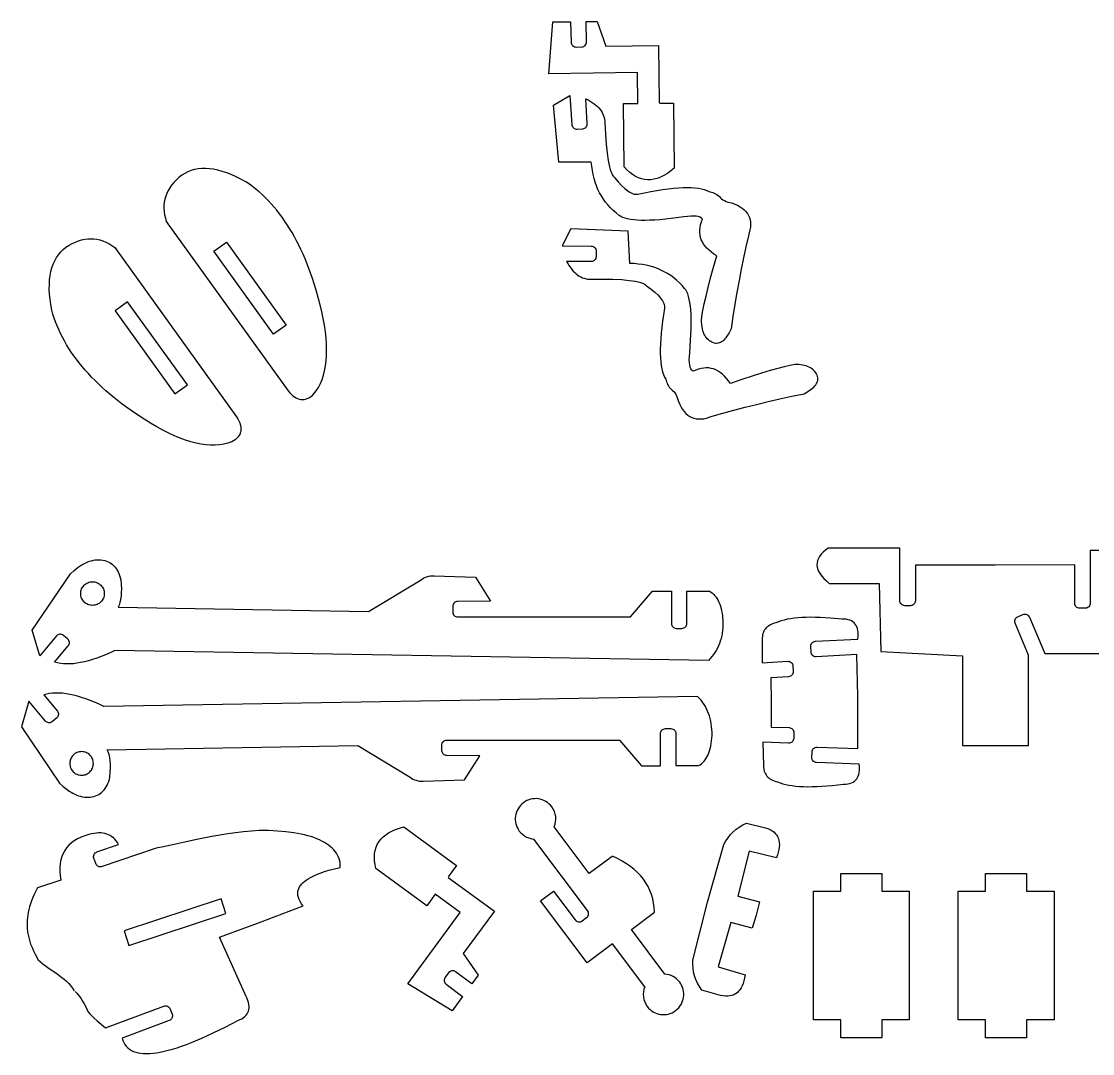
# Model space of a CAD drawing. Extents: x 0.1 to 16.9, y 0.1 to 16.5.
# Drawn here: x 0.1 to 8.04, y 8.15 to 15.8 of the extents above; entities that cross this region are included whole.
import ezdxf

# ---------------------------------------------------------------- set-up
doc = ezdxf.new("R2010")
doc.units = 0
doc.layers.add('Harley 1', color=1, linetype='CONTINUOUS')

msp = doc.modelspace()

# ---------------------------------------------------------------- linework, layer by layer
at = {"layer": 'Harley 1'}
for points in [[(4.8303, 15.1925), (4.935, 15.1938), (4.9406, 14.7111), (4.9146, 14.6901), (4.8889, 14.672), (4.8636, 14.6568), (4.8387, 14.6445), (4.8141, 14.635), (4.7899, 14.6285), (4.7661, 14.6248), (4.7426, 14.624), (4.7195, 14.6261), (4.6968, 14.6311), (4.6745, 14.6389), (4.6525, 14.6497), (4.6309, 14.6633), (4.6096, 14.6798), (4.5888, 14.6992), (4.5683, 14.7215), (4.5628, 15.1894), (4.6697, 15.1907), (4.667, 15.4191), (4.0111, 15.4115), (4.0399, 15.7951), (4.1719, 15.7966), (4.1753, 15.6449), (4.1762, 15.6375), (4.1785, 15.6307), (4.1821, 15.6245), (4.1867, 15.6192), (4.1922, 15.6148), (4.1985, 15.6115), (4.2055, 15.6095), (4.2129, 15.6089), (4.2544, 15.6099), (4.2618, 15.6108), (4.2686, 15.6131), (4.2748, 15.6167), (4.2801, 15.6213), (4.2845, 15.6269), (4.2877, 15.6332), (4.2897, 15.6401), (4.2903, 15.6475), (4.2869, 15.798), (4.3678, 15.7989), (4.4326, 15.6154), (4.8232, 15.62), (4.8281, 15.1962)], [(8.4776, 11.8756), (8.0243, 11.8756), (8.0244, 11.4854), (8.0237, 11.478), (8.0216, 11.471), (8.0182, 11.4648), (8.0138, 11.4593), (8.0084, 11.4547), (8.0022, 11.4513), (7.9954, 11.4491), (7.988, 11.4483), (7.9464, 11.4479), (7.939, 11.4486), (7.9321, 11.4507), (7.9258, 11.4541), (7.9203, 11.4586), (7.9158, 11.464), (7.9124, 11.4702), (7.9102, 11.4771), (7.9094, 11.4845), (7.9094, 11.769), (7.3186, 11.768), (6.7279, 11.7671), (6.7278, 11.5029), (6.7271, 11.4955), (6.7249, 11.4886), (6.7215, 11.4824), (6.7169, 11.477), (6.7114, 11.4725), (6.7052, 11.4692), (6.6982, 11.4671), (6.6909, 11.4664), (6.6493, 11.4667), (6.6419, 11.4675), (6.6351, 11.4697), (6.6289, 11.4732), (6.6235, 11.4777), (6.619, 11.4832), (6.6157, 11.4895), (6.6136, 11.4964), (6.6128, 11.5038), (6.6129, 11.894), (6.0823, 11.894), (6.062, 11.8789), (6.0445, 11.8637), (6.0298, 11.8483), (6.0178, 11.8327), (6.0086, 11.817), (6.0021, 11.8011), (5.9985, 11.785), (5.9975, 11.7687), (5.9994, 11.7523), (6.004, 11.7356), (6.0114, 11.7189), (6.0215, 11.7019), (6.0344, 11.6848), (6.0501, 11.6675), (6.0685, 11.65), (6.0897, 11.6324), (6.0897, 11.6324), (6.4582, 11.6324), (6.4729, 11.1275), (7.0773, 11.0943), (7.0773, 10.431), (7.5674, 10.431), (7.5674, 11.1), (7.4674, 11.3365), (7.4652, 11.3436), (7.4645, 11.3508), (7.4652, 11.3579), (7.4672, 11.3647), (7.4705, 11.3709), (7.4749, 11.3765), (7.4804, 11.3812), (7.4869, 11.3847), (7.5252, 11.4009), (7.5323, 11.4031), (7.5394, 11.4038), (7.5465, 11.4031), (7.5533, 11.401), (7.5595, 11.3978), (7.5651, 11.3933), (7.5698, 11.3878), (7.5733, 11.3813), (7.6867, 11.1131), (8.1238, 11.1128)], [(4.4802, 9.6081), (4.3101, 9.4804), (4.0495, 9.8276), (4.0565, 9.846), (4.0608, 9.8648), (4.0625, 9.8839), (4.0616, 9.9029), (4.058, 9.9219), (4.0517, 9.9405), (4.0429, 9.9587), (4.0314, 9.9762), (4.0215, 9.988), (4.0108, 9.9985), (3.9992, 10.0078), (3.9869, 10.0158), (3.974, 10.0225), (3.9605, 10.0278), (3.9467, 10.0319), (3.9325, 10.0346), (3.9182, 10.036), (3.9038, 10.0359), (3.8894, 10.0345), (3.8751, 10.0317), (3.8611, 10.0275), (3.8473, 10.0218), (3.8341, 10.0147), (3.8213, 10.0061), (3.8095, 9.9963), (3.799, 9.9855), (3.7897, 9.9739), (3.7817, 9.9616), (3.775, 9.9487), (3.7697, 9.9352), (3.7656, 9.9214), (3.7629, 9.9073), (3.7615, 9.8929), (3.7616, 9.8785), (3.763, 9.8641), (3.7658, 9.8498), (3.77, 9.8358), (3.7757, 9.8221), (3.7828, 9.8088), (3.7914, 9.7961), (3.8022, 9.7832), (3.8141, 9.7719), (3.827, 9.7621), (3.8407, 9.7538), (3.8551, 9.7471), (3.87, 9.7419), (3.8853, 9.7384), (3.901, 9.7365)], [(0.4987, 8.6065), (0.5098, 8.595), (0.5208, 8.5819), (0.5318, 8.5674), (0.5429, 8.5513), (0.5539, 8.5336), (0.5649, 8.5145), (0.5868, 8.4716), (0.587, 8.4686), (0.5884, 8.465), (0.5944, 8.4554), (0.6048, 8.4429), (0.6197, 8.4275), (0.639, 8.4091), (0.6627, 8.3878), (0.7236, 8.3363), (1.1552, 8.4977), (1.1624, 8.4996), (1.1696, 8.5), (1.1767, 8.499), (1.1834, 8.4967), (1.1895, 8.4932), (1.1948, 8.4885), (1.1993, 8.4829), (1.2026, 8.4762), (1.2171, 8.4373), (1.219, 8.4301), (1.2194, 8.4229), (1.2184, 8.4159), (1.2161, 8.4092), (1.2125, 8.4031), (1.2079, 8.3977), (1.2021, 8.3933), (1.1955, 8.39), (0.8463, 8.2594), (0.8521, 8.2426), (0.8593, 8.2271), (0.8678, 8.213), (0.8777, 8.2002), (0.8889, 8.1887), (0.9015, 8.1786), (0.9155, 8.1699), (0.9308, 8.1625), (0.9474, 8.1565), (0.9655, 8.1518), (0.9849, 8.1485), (1.0056, 8.1465), (1.0277, 8.1459), (1.0512, 8.1466), (1.076, 8.1487), (1.1021, 8.1521), (1.1297, 8.1569), (1.1586, 8.1631), (1.1888, 8.1705), (1.2204, 8.1794), (1.2534, 8.1896), (1.2877, 8.2011), (1.3234, 8.214), (1.3604, 8.2282), (1.4386, 8.2608), (1.5221, 8.2987), (1.6111, 8.3421), (1.7056, 8.3908), (1.7204, 8.3975), (1.7338, 8.4047), (1.7457, 8.4126), (1.7561, 8.421), (1.765, 8.4301), (1.7725, 8.4397), (1.7784, 8.4499), (1.7829, 8.4608), (1.7858, 8.4722), (1.7873, 8.4842), (1.7873, 8.4969), (1.7859, 8.5101), (1.7829, 8.5239), (1.7784, 8.5384), (1.7725, 8.5534), (1.7651, 8.569), (1.5692, 9.0099), (1.8779, 9.1236), (2.1886, 9.2404), (2.1762, 9.2571), (2.1662, 9.2732), (2.1587, 9.2888), (2.1534, 9.3037), (2.1503, 9.3181), (2.1492, 9.3319), (2.15, 9.3452), (2.1526, 9.3579), (2.1569, 9.3701), (2.1628, 9.3818), (2.1702, 9.3929), (2.1789, 9.4036), (2.1889, 9.4137), (2.2, 9.4234), (2.2121, 9.4326), (2.2251, 9.4413), (2.2534, 9.4574), (2.2839, 9.4718), (2.3157, 9.4846), (2.348, 9.4958), (2.3799, 9.5055), (2.4103, 9.5138), (2.4635, 9.5266), (2.4635, 9.5428), (2.4622, 9.5586), (2.4596, 9.5739), (2.4556, 9.5888), (2.4503, 9.6032), (2.4438, 9.6172), (2.4359, 9.6307), (2.4268, 9.6437), (2.4164, 9.6563), (2.4047, 9.6684), (2.3918, 9.68), (2.3778, 9.6911), (2.3625, 9.7017), (2.346, 9.7118), (2.3284, 9.7214), (2.3095, 9.7304), (2.2896, 9.739), (2.2685, 9.747), (2.2463, 9.7544), (2.223, 9.7613), (2.1986, 9.7677), (2.1732, 9.7735), (2.1467, 9.7787), (2.1191, 9.7834), (2.0609, 9.7909), (1.9987, 9.7961), (1.9326, 9.7988), (1.8627, 9.7991), (1.8055, 9.7959), (1.7472, 9.7907), (1.6882, 9.7838), (1.6291, 9.7755), (1.5702, 9.7661), (1.5122, 9.7558), (1.4007, 9.7338), (1.2988, 9.7117), (1.2105, 9.6918), (1.1398, 9.6762), (1.1124, 9.6708), (1.0909, 9.6672), (0.6976, 9.532), (0.6903, 9.5303), (0.6831, 9.5301), (0.6761, 9.5312), (0.6695, 9.5337), (0.6634, 9.5373), (0.6582, 9.5421), (0.6539, 9.5479), (0.6507, 9.5546), (0.6371, 9.5939), (0.6353, 9.6011), (0.6351, 9.6083), (0.6363, 9.6153), (0.6388, 9.6219), (0.6424, 9.6279), (0.6472, 9.6332), (0.653, 9.6375), (0.6598, 9.6406), (0.8209, 9.6967), (0.8123, 9.7107), (0.803, 9.7234), (0.793, 9.7349), (0.7823, 9.7451), (0.771, 9.7541), (0.7589, 9.7618), (0.7462, 9.7683), (0.7328, 9.7735), (0.7187, 9.7775), (0.7039, 9.7803), (0.6884, 9.7818), (0.6723, 9.782), (0.6555, 9.781), (0.638, 9.7788), (0.6198, 9.7753), (0.6009, 9.7706), (0.5702, 9.7613), (0.5418, 9.7504), (0.5158, 9.7379), (0.4921, 9.7239), (0.4707, 9.7083), (0.4517, 9.6911), (0.4351, 9.6723), (0.4208, 9.6519), (0.4089, 9.63), (0.3992, 9.6064), (0.392, 9.5813), (0.3871, 9.5546), (0.3845, 9.5264), (0.3843, 9.4965), (0.3864, 9.4651), (0.3909, 9.4321), (0.2188, 9.3746), (0.2059, 9.3498), (0.1944, 9.3256), (0.1842, 9.302), (0.1752, 9.2791), (0.1674, 9.2567), (0.1608, 9.235), (0.1552, 9.2138), (0.1506, 9.1931), (0.1471, 9.1731), (0.1445, 9.1535), (0.1427, 9.1345), (0.1419, 9.1161), (0.1417, 9.0981), (0.1424, 9.0807), (0.1457, 9.0473), (0.1514, 9.0157), (0.159, 8.986), (0.1682, 8.9581), (0.1786, 8.9318), (0.1898, 8.9071), (0.2014, 8.8839), (0.2241, 8.8416), (0.2414, 8.826), (0.259, 8.8115), (0.2947, 8.7849), (0.3658, 8.7362), (0.4002, 8.7109), (0.4169, 8.6973), (0.4331, 8.6828), (0.4487, 8.6673), (0.4638, 8.6504), (0.4782, 8.6321), (0.4918, 8.6121)], [(3.265, 9.4526), (3.6065, 9.2018), (3.3753, 8.8869), (3.4867, 8.7274), (3.4388, 8.6621), (3.3185, 8.7526), (3.3122, 8.7564), (3.3054, 8.7589), (3.2983, 8.7599), (3.2913, 8.7596), (3.2844, 8.7579), (3.2779, 8.755), (3.2721, 8.7508), (3.267, 8.7454), (3.242, 8.7121), (3.2382, 8.7058), (3.2358, 8.699), (3.2348, 8.692), (3.2351, 8.6849), (3.2368, 8.678), (3.2397, 8.6716), (3.244, 8.6657), (3.2494, 8.6607), (3.3707, 8.5695), (3.2926, 8.4631), (2.9641, 8.6632), (3.3524, 9.1919), (3.1682, 9.3271), (3.105, 9.241), (2.7278, 9.518), (2.7216, 9.5477), (2.718, 9.5759), (2.7169, 9.6028), (2.7185, 9.6283), (2.7225, 9.6524), (2.7292, 9.6752), (2.7383, 9.6965), (2.7501, 9.7165), (2.7644, 9.7351), (2.7813, 9.7523), (2.8007, 9.7682), (2.8227, 9.7826), (2.8472, 9.7957), (2.8743, 9.8074), (2.904, 9.8178), (2.9362, 9.8267), (3.3253, 9.5409), (3.2633, 9.4566)], [(4.7215, 8.6417), (4.4825, 8.9601), (4.2946, 8.8191), (3.9495, 9.2788), (4.0454, 9.3509), (4.2058, 9.1372), (4.2109, 9.1317), (4.2167, 9.1275), (4.2232, 9.1245), (4.23, 9.1228), (4.2371, 9.1225), (4.2441, 9.1235), (4.2509, 9.1259), (4.2573, 9.1298), (4.2905, 9.1547), (4.296, 9.1598), (4.3002, 9.1656), (4.3031, 9.1721), (4.3048, 9.1789), (4.3051, 9.186), (4.3041, 9.193), (4.3016, 9.1998), (4.2978, 9.2062), (3.8997, 9.7366)], [(4.7212, 8.6408), (4.7153, 8.6228), (4.7117, 8.6043), (4.7104, 8.5854), (4.7115, 8.5665), (4.715, 8.5478), (4.721, 8.5294), (4.7295, 8.5117), (4.7404, 8.4949), (4.7503, 8.4831), (4.761, 8.4725), (4.7726, 8.4632), (4.7849, 8.4553), (4.7978, 8.4486), (4.8113, 8.4432), (4.8251, 8.4391), (4.8393, 8.4364), (4.8536, 8.4351), (4.868, 8.4351), (4.8824, 8.4365), (4.8967, 8.4393), (4.9107, 8.4436), (4.9244, 8.4492), (4.9377, 8.4564), (4.9505, 8.4649), (4.9622, 8.4748), (4.9728, 8.4855), (4.9821, 8.4971), (4.9901, 8.5094), (4.9968, 8.5223), (5.0021, 8.5358), (5.0062, 8.5496), (5.0089, 8.5638), (5.0102, 8.5781), (5.0102, 8.5925), (5.0088, 8.6069), (5.006, 8.6212), (5.0018, 8.6352), (4.9961, 8.649), (4.989, 8.6622), (4.9804, 8.675), (4.9694, 8.6881), (4.9574, 8.6997), (4.9445, 8.7097), (4.9309, 8.718), (4.9165, 8.7247), (4.9015, 8.7297), (4.8859, 8.733), (4.8699, 8.7346), (4.622, 9.0649), (4.7936, 9.1936), (4.7915, 9.2282), (4.787, 9.2617), (4.7802, 9.294), (4.7712, 9.3251), (4.7598, 9.3551), (4.7461, 9.384), (4.73, 9.4117), (4.7117, 9.4382), (4.6911, 9.4636), (4.6681, 9.4879), (4.6428, 9.511), (4.6152, 9.5329), (4.5853, 9.5537), (4.5531, 9.5734), (4.5185, 9.5919), (4.4817, 9.6092)]]:
    msp.add_lwpolyline(points, dxfattribs=at)
for points in [[(4.1666, 15.2496), (4.1807, 15.0348), (4.1819, 15.0274), (4.1845, 15.0207), (4.1883, 15.0147), (4.1931, 15.0095), (4.1988, 15.0054), (4.2053, 15.0024), (4.2123, 15.0007), (4.2197, 15.0004), (4.2612, 15.0032), (4.2685, 15.0044), (4.2752, 15.007), (4.2812, 15.0108), (4.2863, 15.0156), (4.2905, 15.0214), (4.2935, 15.0278), (4.2951, 15.0349), (4.2954, 15.0423), (4.2834, 15.225), (4.3007, 15.2163), (4.3168, 15.2073), (4.3317, 15.1979), (4.3456, 15.1883), (4.3583, 15.1783), (4.3699, 15.1681), (4.3804, 15.1574), (4.3898, 15.1465), (4.3981, 15.1352), (4.4053, 15.1236), (4.4114, 15.1116), (4.4165, 15.0994), (4.4204, 15.0867), (4.4233, 15.0737), (4.4251, 15.0604), (4.4259, 15.0467), (4.4298, 14.9627), (4.435, 14.8882), (4.4417, 14.8232), (4.4499, 14.7677), (4.4545, 14.7435), (4.4595, 14.7217), (4.4648, 14.7022), (4.4705, 14.6852), (4.4765, 14.6705), (4.4829, 14.6582), (4.4897, 14.6482), (4.4968, 14.6407), (4.5235, 14.6092), (4.5487, 14.5823), (4.5725, 14.5601), (4.5947, 14.5424), (4.6053, 14.5353), (4.6155, 14.5293), (4.6254, 14.5245), (4.6349, 14.5209), (4.644, 14.5184), (4.6528, 14.5171), (4.6611, 14.5169), (4.6692, 14.5178), (4.719, 14.5284), (4.7667, 14.5377), (4.812, 14.5458), (4.8552, 14.5526), (4.896, 14.5582), (4.9346, 14.5625), (4.971, 14.5656), (5.0051, 14.5674), (5.0369, 14.568), (5.0665, 14.5673), (5.0938, 14.5654), (5.1189, 14.5622), (5.1417, 14.5578), (5.1622, 14.5521), (5.1806, 14.5452), (5.1966, 14.5371), (5.2066, 14.5357), (5.2166, 14.5334), (5.2266, 14.5301), (5.2365, 14.5259), (5.2464, 14.5208), (5.2563, 14.5148), (5.2661, 14.5079), (5.2759, 14.5), (5.2831, 14.4913), (5.2915, 14.4834), (5.3012, 14.4763), (5.312, 14.47), (5.324, 14.4645), (5.3372, 14.4599), (5.3516, 14.456), (5.3672, 14.4529), (5.3894, 14.4447), (5.4097, 14.4355), (5.428, 14.4253), (5.4444, 14.4143), (5.4588, 14.4023), (5.4713, 14.3894), (5.4819, 14.3755), (5.4905, 14.3607), (5.4972, 14.345), (5.5019, 14.3284), (5.5047, 14.3108), (5.5056, 14.2923), (5.5046, 14.2728), (5.5016, 14.2524), (5.4966, 14.2311), (5.4897, 14.2089), (5.4715, 14.1282), (5.4539, 14.046), (5.4369, 13.9622), (5.4206, 13.8768), (5.4048, 13.7899), (5.3896, 13.7014), (5.375, 13.6114), (5.3611, 13.5198), (5.3463, 13.4898), (5.331, 13.4647), (5.3232, 13.4539), (5.3153, 13.4444), (5.3073, 13.4361), (5.2992, 13.4289), (5.2909, 13.423), (5.2826, 13.4182), (5.2741, 13.4147), (5.2656, 13.4124), (5.2569, 13.4113), (5.2481, 13.4113), (5.2392, 13.4126), (5.2301, 13.4151), (5.2199, 13.4196), (5.2103, 13.4248), (5.2013, 13.4308), (5.1929, 13.4376), (5.1852, 13.4451), (5.178, 13.4533), (5.1715, 13.4623), (5.1657, 13.4721), (5.1604, 13.4826), (5.1558, 13.4938), (5.1518, 13.5058), (5.1484, 13.5186), (5.1435, 13.5463), (5.1411, 13.5771), (5.1456, 13.6125), (5.1529, 13.655), (5.163, 13.7047), (5.1759, 13.7617), (5.1916, 13.8258), (5.21, 13.8971), (5.2313, 13.9757), (5.2554, 14.0614), (5.2344, 14.0744), (5.2153, 14.088), (5.1981, 14.1021), (5.1828, 14.1167), (5.1694, 14.1318), (5.158, 14.1474), (5.1484, 14.1636), (5.1408, 14.1803), (5.1351, 14.1975), (5.1313, 14.2153), (5.1295, 14.2336), (5.1295, 14.2524), (5.1315, 14.2717), (5.1354, 14.2915), (5.1412, 14.3119), (5.1489, 14.3328), (5.1456, 14.3369), (5.1416, 14.3407), (5.1314, 14.3469), (5.1184, 14.3515), (5.1025, 14.3544), (5.0838, 14.3557), (5.0622, 14.3553), (5.0377, 14.3533), (5.0104, 14.3496), (4.9171, 14.3374), (4.8333, 14.329), (4.795, 14.3263), (4.7591, 14.3246), (4.7256, 14.3238), (4.6945, 14.324), (4.6658, 14.3252), (4.6395, 14.3274), (4.6156, 14.3305), (4.5941, 14.3346), (4.575, 14.3397), (4.5582, 14.3458), (4.5439, 14.3528), (4.532, 14.3608), (4.5093, 14.3785), (4.4879, 14.3972), (4.4678, 14.4168), (4.449, 14.4373), (4.4315, 14.4588), (4.4154, 14.4812), (4.4005, 14.5045), (4.3869, 14.5287), (4.3746, 14.5539), (4.3636, 14.58), (4.354, 14.607), (4.3456, 14.635), (4.3385, 14.6639), (4.3328, 14.6937), (4.3283, 14.7245), (4.3251, 14.7561), (4.0846, 14.7561), (4.0455, 15.1781), (4.1666, 15.2496)], [(2.0781, 13.0593), (2.0897, 13.0457), (2.1013, 13.0338), (2.1129, 13.0234), (2.1245, 13.0147), (2.1362, 13.0075), (2.1479, 13.0019), (2.1597, 12.998), (2.1714, 12.9956), (2.1832, 12.9949), (2.1951, 12.9957), (2.2069, 12.9982), (2.2188, 13.0022), (2.2307, 13.0079), (2.2426, 13.0151), (2.2546, 13.024), (2.2666, 13.0344), (2.2851, 13.0588), (2.3016, 13.085), (2.3162, 13.1132), (2.3288, 13.1431), (2.3394, 13.175), (2.3481, 13.2087), (2.3547, 13.2444), (2.3594, 13.2818), (2.3622, 13.3212), (2.3629, 13.3624), (2.3617, 13.4055), (2.3585, 13.4505), (2.3533, 13.4973), (2.3462, 13.546), (2.337, 13.5966), (2.326, 13.649), (2.3051, 13.7334), (2.2824, 13.8146), (2.2577, 13.8925), (2.2312, 13.9672), (2.2028, 14.0386), (2.1879, 14.0731), (2.1725, 14.1068), (2.1566, 14.1396), (2.1403, 14.1717), (2.1234, 14.2029), (2.1061, 14.2334), (2.0884, 14.263), (2.0701, 14.2918), (2.0514, 14.3198), (2.0322, 14.347), (2.0125, 14.3733), (1.9924, 14.3989), (1.9718, 14.4237), (1.9507, 14.4476), (1.9291, 14.4707), (1.9071, 14.493), (1.8846, 14.5145), (1.8616, 14.5352), (1.8382, 14.5551), (1.8142, 14.5742), (1.7898, 14.5924), (1.7649, 14.6099), (1.7277, 14.6299), (1.6914, 14.6476), (1.6561, 14.6631), (1.6219, 14.6763), (1.5886, 14.6872), (1.5563, 14.6959), (1.525, 14.7023), (1.4948, 14.7065), (1.4655, 14.7084), (1.4372, 14.708), (1.4099, 14.7054), (1.3837, 14.7005), (1.3584, 14.6934), (1.3341, 14.684), (1.3108, 14.6723), (1.2885, 14.6584), (1.267, 14.6407), (1.2473, 14.6224), (1.2296, 14.6037), (1.2138, 14.5845), (1.1999, 14.5648), (1.1879, 14.5446), (1.1779, 14.5239), (1.1698, 14.5027), (1.1636, 14.481), (1.1594, 14.4588), (1.157, 14.4361), (1.1566, 14.413), (1.1581, 14.3893), (1.1616, 14.3651), (1.167, 14.3404), (1.1743, 14.3153), (2.0781, 13.0593)], [(4.1403, 14.02), (4.1499, 14.0033), (4.1598, 13.9877), (4.17, 13.9733), (4.1803, 13.96), (4.191, 13.9479), (4.2019, 13.9369), (4.2131, 13.927), (4.2245, 13.9182), (4.2363, 13.9105), (4.2483, 13.904), (4.2605, 13.8985), (4.2731, 13.8942), (4.2859, 13.8909), (4.299, 13.8887), (4.3125, 13.8876), (4.3262, 13.8876), (4.4102, 13.8884), (4.4849, 13.8873), (4.5502, 13.8842), (4.6061, 13.8791), (4.6305, 13.8759), (4.6526, 13.8721), (4.6723, 13.8679), (4.6896, 13.8631), (4.7046, 13.8579), (4.7173, 13.8522), (4.7276, 13.846), (4.7355, 13.8393), (4.7684, 13.8144), (4.7966, 13.7907), (4.8202, 13.7682), (4.8391, 13.747), (4.8467, 13.7368), (4.8532, 13.7269), (4.8586, 13.7173), (4.8627, 13.7081), (4.8657, 13.6991), (4.8676, 13.6904), (4.8682, 13.6821), (4.8677, 13.674), (4.8599, 13.6236), (4.8532, 13.5755), (4.8477, 13.5298), (4.8432, 13.4864), (4.8399, 13.4453), (4.8378, 13.4065), (4.8367, 13.37), (4.8368, 13.3359), (4.8379, 13.3041), (4.8403, 13.2746), (4.8437, 13.2474), (4.8482, 13.2225), (4.8539, 13.2), (4.8607, 13.1798), (4.8686, 13.1619), (4.8777, 13.1463), (4.8796, 13.1364), (4.8825, 13.1265), (4.8863, 13.1168), (4.891, 13.1071), (4.8966, 13.0975), (4.9032, 13.088), (4.9107, 13.0785), (4.9191, 13.0692), (4.9282, 13.0625), (4.9365, 13.0545), (4.9441, 13.0453), (4.951, 13.0348), (4.9571, 13.0231), (4.9625, 13.0102), (4.9672, 12.996), (4.9711, 12.9806), (4.9806, 12.9589), (4.9909, 12.9392), (5.002, 12.9215), (5.014, 12.9057), (5.0268, 12.892), (5.0404, 12.8802), (5.0548, 12.8704), (5.07, 12.8626), (5.0861, 12.8568), (5.103, 12.853), (5.1207, 12.8512), (5.1392, 12.8513), (5.1586, 12.8535), (5.1787, 12.8576), (5.1997, 12.8637), (5.2215, 12.8718), (5.3011, 12.8944), (5.3822, 12.9165), (5.465, 12.9382), (5.5493, 12.9592), (5.6352, 12.9798), (5.7227, 12.9998), (5.8118, 13.0194), (5.9025, 13.0384), (5.9316, 13.0548), (5.9558, 13.0714), (5.9661, 13.0798), (5.9752, 13.0882), (5.9831, 13.0967), (5.9898, 13.1052), (5.9953, 13.1138), (5.9996, 13.1224), (6.0026, 13.131), (6.0045, 13.1397), (6.0051, 13.1484), (6.0045, 13.1572), (6.0028, 13.166), (5.9998, 13.1749), (5.9947, 13.1849), (5.989, 13.1942), (5.9825, 13.2028), (5.9753, 13.2108), (5.9674, 13.2182), (5.9587, 13.2248), (5.9494, 13.2308), (5.9393, 13.2361), (5.9286, 13.2408), (5.9171, 13.2448), (5.9049, 13.2481), (5.8919, 13.2508), (5.864, 13.2541), (5.8331, 13.2548), (5.7981, 13.2484), (5.756, 13.2388), (5.7069, 13.2259), (5.6507, 13.2099), (5.5876, 13.1907), (5.5174, 13.1683), (5.4401, 13.1427), (5.3559, 13.1139), (5.3417, 13.1342), (5.3271, 13.1525), (5.3121, 13.1689), (5.2967, 13.1834), (5.2808, 13.1959), (5.2646, 13.2065), (5.2479, 13.2151), (5.2308, 13.2218), (5.2133, 13.2265), (5.1954, 13.2293), (5.177, 13.2301), (5.1582, 13.2291), (5.1391, 13.226), (5.1195, 13.221), (5.0994, 13.2141), (5.079, 13.2052), (5.0747, 13.2083), (5.0707, 13.2121), (5.0639, 13.2219), (5.0587, 13.2347), (5.0549, 13.2504), (5.0525, 13.269), (5.0517, 13.2906), (5.0524, 13.3151), (5.0546, 13.3426), (5.0616, 13.4365), (5.0653, 13.5206), (5.0659, 13.559), (5.0656, 13.5949), (5.0645, 13.6284), (5.0626, 13.6594), (5.0598, 13.688), (5.0562, 13.7142), (5.0518, 13.7379), (5.0465, 13.7591), (5.0403, 13.7779), (5.0334, 13.7943), (5.0255, 13.8082), (5.0169, 13.8197), (4.9979, 13.8414), (4.9781, 13.8617), (4.9574, 13.8806), (4.9359, 13.8983), (4.9135, 13.9145), (4.8903, 13.9295), (4.8662, 13.943), (4.8412, 13.9552), (4.8154, 13.9661), (4.7887, 13.9756), (4.7612, 13.9838), (4.7328, 13.9906), (4.7036, 13.996), (4.6735, 14.0002), (4.6425, 14.0029), (4.6107, 14.0043), (4.5975, 14.2445), (4.174, 14.2602), (4.1092, 14.1353), (4.3245, 14.1332), (4.3319, 14.1323), (4.3388, 14.1301), (4.345, 14.1267), (4.3504, 14.1221), (4.3549, 14.1166), (4.3582, 14.1104), (4.3603, 14.1035), (4.361, 14.0961), (4.3606, 14.0545), (4.3597, 14.0471), (4.3575, 14.0403), (4.354, 14.0341), (4.3495, 14.0287), (4.344, 14.0243), (4.3377, 14.0209), (4.3308, 14.0188), (4.3234, 14.0182), (4.1403, 14.02)], [(1.6951, 12.8678), (1.7043, 12.8525), (1.712, 12.8377), (1.7181, 12.8234), (1.7227, 12.8096), (1.7258, 12.7962), (1.7273, 12.7834), (1.7273, 12.771), (1.7258, 12.7591), (1.7228, 12.7476), (1.7183, 12.7367), (1.7122, 12.7262), (1.7046, 12.7163), (1.6954, 12.7068), (1.6848, 12.6978), (1.6726, 12.6892), (1.6588, 12.6812), (1.6299, 12.6714), (1.5997, 12.664), (1.5684, 12.6591), (1.536, 12.6567), (1.5024, 12.6568), (1.4677, 12.6593), (1.4318, 12.6643), (1.3947, 12.6717), (1.3566, 12.6816), (1.3172, 12.694), (1.2768, 12.7089), (1.2351, 12.7262), (1.1924, 12.746), (1.1485, 12.7682), (1.1034, 12.7929), (1.0572, 12.8201), (0.9838, 12.8667), (0.914, 12.914), (0.848, 12.9621), (0.7856, 13.011), (0.7269, 13.0606), (0.699, 13.0857), (0.6719, 13.111), (0.6458, 13.1365), (0.6206, 13.1622), (0.5963, 13.1881), (0.573, 13.2141), (0.5505, 13.2404), (0.529, 13.2668), (0.5084, 13.2935), (0.4887, 13.3203), (0.4699, 13.3473), (0.4521, 13.3746), (0.4352, 13.402), (0.4192, 13.4296), (0.4041, 13.4574), (0.3899, 13.4853), (0.3767, 13.5135), (0.3644, 13.5419), (0.353, 13.5704), (0.3425, 13.5992), (0.3329, 13.6281), (0.3243, 13.6573), (0.3172, 13.699), (0.3119, 13.739), (0.3084, 13.7773), (0.3068, 13.814), (0.307, 13.849), (0.309, 13.8824), (0.3129, 13.9141), (0.3185, 13.9441), (0.326, 13.9725), (0.3354, 13.9992), (0.3465, 14.0242), (0.3595, 14.0476), (0.3743, 14.0693), (0.3909, 14.0893), (0.4093, 14.1077), (0.4296, 14.1244), (0.4533, 14.1392), (0.4768, 14.1521), (0.5002, 14.1629), (0.5234, 14.1718), (0.5465, 14.1787), (0.5695, 14.1836), (0.5923, 14.1866), (0.615, 14.1875), (0.6375, 14.1865), (0.6599, 14.1835), (0.6821, 14.1785), (0.7042, 14.1715), (0.7262, 14.1626), (0.748, 14.1516), (0.7697, 14.1387), (0.7913, 14.1238), (1.6951, 12.8678)], [(1.5269, 14.0958), (1.6203, 14.163), (2.0632, 13.5475), (1.9699, 13.4803), (1.5269, 14.0958)], [(0.8874, 13.7196), (0.794, 13.6525), (1.2369, 13.037), (1.3303, 13.1042), (0.8874, 13.7196)], [(0.2353, 11.0951), (0.1808, 11.2859), (0.4627, 11.7023), (0.4915, 11.7287), (0.5201, 11.7514), (0.5344, 11.7613), (0.5486, 11.7702), (0.5628, 11.7782), (0.577, 11.7852), (0.5911, 11.7913), (0.6053, 11.7965), (0.6193, 11.8006), (0.6334, 11.8039), (0.6474, 11.8062), (0.6614, 11.8075), (0.6754, 11.8079), (0.6894, 11.8073), (0.7038, 11.8051), (0.7175, 11.802), (0.7305, 11.7979), (0.7428, 11.7928), (0.7544, 11.7868), (0.7654, 11.7799), (0.7756, 11.772), (0.7852, 11.7631), (0.7941, 11.7533), (0.8022, 11.7426), (0.8097, 11.7309), (0.8165, 11.7182), (0.8226, 11.7046), (0.828, 11.6901), (0.8327, 11.6746), (0.8368, 11.6581), (0.8395, 11.6239), (0.8407, 11.5922), (0.8404, 11.5631), (0.8386, 11.5365), (0.8353, 11.5124), (0.8306, 11.4909), (0.8243, 11.4719), (0.8165, 11.4554), (2.6738, 11.4241), (3.0625, 11.6581), (3.0727, 11.6658), (3.0835, 11.6724), (3.0948, 11.6778), (3.1068, 11.682), (3.1193, 11.6852), (3.1323, 11.6871), (3.146, 11.6879), (3.1602, 11.6876), (3.4661, 11.6784), (3.5784, 11.4996), (3.3356, 11.4989), (3.3282, 11.4981), (3.3213, 11.496), (3.315, 11.4926), (3.3095, 11.4882), (3.305, 11.4828), (3.3015, 11.4766), (3.2993, 11.4698), (3.2985, 11.4624), (3.2982, 11.4208), (3.299, 11.4134), (3.3011, 11.4065), (3.3044, 11.4002), (3.3089, 11.3948), (3.3143, 11.3902), (3.3206, 11.3868), (3.3275, 11.3846), (3.3348, 11.3839), (4.6158, 11.3836), (4.7779, 11.5752), (4.9185, 11.5752), (4.9185, 11.3356), (4.9192, 11.3282), (4.9214, 11.3213), (4.9248, 11.3151), (4.9293, 11.3096), (4.9347, 11.3051), (4.9409, 11.3017), (4.9478, 11.2996), (4.9552, 11.2988), (4.9968, 11.2988), (5.0042, 11.2996), (5.011, 11.3017), (5.0173, 11.3051), (5.0227, 11.3096), (5.0272, 11.3151), (5.0306, 11.3213), (5.0327, 11.3282), (5.0335, 11.3356), (5.0335, 11.5733), (5.2017, 11.5733), (5.2127, 11.5666), (5.223, 11.5589), (5.2327, 11.5503), (5.2418, 11.5406), (5.2502, 11.53), (5.258, 11.5184), (5.2652, 11.5058), (5.2717, 11.4923), (5.2776, 11.4777), (5.2829, 11.4622), (5.2875, 11.4457), (5.2915, 11.4282), (5.2949, 11.4098), (5.2976, 11.3904), (5.3012, 11.3486), (5.301, 11.3263), (5.2999, 11.3046), (5.298, 11.2834), (5.2952, 11.2629), (5.2916, 11.2429), (5.287, 11.2235), (5.2817, 11.2047), (5.2754, 11.1864), (5.2683, 11.1687), (5.2603, 11.1516), (5.2515, 11.1351), (5.2418, 11.1192), (5.2312, 11.1038), (5.2198, 11.089), (5.2075, 11.0748), (5.1943, 11.0611), (0.7922, 11.1348), (0.7574, 11.1184), (0.7234, 11.1034), (0.6904, 11.09), (0.6583, 11.0779), (0.6271, 11.0674), (0.5968, 11.0583), (0.5674, 11.0507), (0.539, 11.0446), (0.5116, 11.0399), (0.4851, 11.0367), (0.4595, 11.035), (0.4349, 11.0347), (0.4113, 11.036), (0.3886, 11.0386), (0.367, 11.0428), (0.3463, 11.0484), (0.4471, 11.1682), (0.4513, 11.1743), (0.4541, 11.181), (0.4555, 11.188), (0.4556, 11.195), (0.4543, 11.202), (0.4518, 11.2086), (0.4479, 11.2147), (0.4427, 11.22), (0.4109, 11.2468), (0.4048, 11.251), (0.3981, 11.2537), (0.3912, 11.2551), (0.3841, 11.2552), (0.3771, 11.2539), (0.3705, 11.2513), (0.3644, 11.2474), (0.3591, 11.2422), (0.2353, 11.0951)], [(0.6267, 11.6443), (0.6357, 11.6438), (0.6444, 11.6425), (0.6527, 11.6403), (0.6608, 11.6374), (0.6684, 11.6337), (0.6756, 11.6293), (0.6824, 11.6243), (0.6886, 11.6186), (0.6942, 11.6124), (0.6993, 11.6057), (0.7037, 11.5985), (0.7074, 11.5908), (0.7103, 11.5828), (0.7125, 11.5744), (0.7138, 11.5657), (0.7142, 11.5568), (0.7138, 11.5478), (0.7125, 11.5391), (0.7103, 11.5307), (0.7074, 11.5227), (0.7037, 11.5151), (0.6993, 11.5078), (0.6942, 11.5011), (0.6886, 11.4949), (0.6824, 11.4892), (0.6756, 11.4842), (0.6684, 11.4798), (0.6608, 11.4761), (0.6527, 11.4732), (0.6444, 11.471), (0.6357, 11.4697), (0.6267, 11.4693), (0.6178, 11.4697), (0.6091, 11.471), (0.6007, 11.4732), (0.5927, 11.4761), (0.585, 11.4798), (0.5778, 11.4842), (0.5711, 11.4892), (0.5649, 11.4949), (0.5592, 11.5011), (0.5542, 11.5078), (0.5498, 11.5151), (0.5461, 11.5227), (0.5432, 11.5307), (0.541, 11.5391), (0.5397, 11.5478), (0.5392, 11.5568), (0.5397, 11.5657), (0.541, 11.5744), (0.5432, 11.5828), (0.5461, 11.5908), (0.5498, 11.5985), (0.5542, 11.6057), (0.5592, 11.6124), (0.5649, 11.6186), (0.5711, 11.6243), (0.5778, 11.6293), (0.585, 11.6337), (0.5927, 11.6374), (0.6007, 11.6403), (0.6091, 11.6425), (0.6178, 11.6438), (0.6267, 11.6443)], [(5.5974, 10.4543), (5.5999, 10.3687), (5.6023, 10.283), (5.6023, 10.2712), (5.6032, 10.2599), (5.605, 10.2492), (5.6076, 10.239), (5.6111, 10.2294), (5.6154, 10.2204), (5.6206, 10.2119), (5.6267, 10.2039), (5.6336, 10.1965), (5.6413, 10.1897), (5.6499, 10.1834), (5.6594, 10.1777), (5.6697, 10.1725), (5.6809, 10.1679), (5.6929, 10.1638), (5.7058, 10.1603), (5.7244, 10.1531), (5.7445, 10.1467), (5.7663, 10.1412), (5.7897, 10.1364), (5.8146, 10.1325), (5.8412, 10.1294), (5.8694, 10.1271), (5.8993, 10.1256), (5.9307, 10.1249), (5.9637, 10.1251), (5.9984, 10.1261), (6.0347, 10.1278), (6.112, 10.1339), (6.1958, 10.1432), (6.2122, 10.1436), (6.2274, 10.1452), (6.2414, 10.1483), (6.2541, 10.1525), (6.2656, 10.1581), (6.2759, 10.1648), (6.285, 10.1728), (6.2928, 10.1819), (6.2994, 10.1922), (6.3048, 10.2035), (6.3089, 10.2159), (6.3118, 10.2294), (6.3135, 10.2438), (6.3139, 10.2593), (6.3131, 10.2757), (6.3111, 10.293), (5.9956, 10.3035), (5.9882, 10.3045), (5.9814, 10.3068), (5.9753, 10.3104), (5.97, 10.3151), (5.9656, 10.3207), (5.9624, 10.327), (5.9605, 10.334), (5.96, 10.3414), (5.9614, 10.3829), (5.9624, 10.3903), (5.9648, 10.3971), (5.9684, 10.4032), (5.9731, 10.4085), (5.9787, 10.4128), (5.985, 10.416), (5.992, 10.4179), (5.9994, 10.4184), (6.3013, 10.4084), (6.3001, 10.7933), (6.2943, 11.1043), (5.9927, 11.0882), (5.9853, 11.0885), (5.9783, 11.0903), (5.9718, 11.0934), (5.9662, 11.0975), (5.9614, 11.1027), (5.9576, 11.1088), (5.9551, 11.1155), (5.954, 11.1229), (5.9518, 11.1644), (5.9521, 11.1718), (5.9539, 11.1788), (5.957, 11.1852), (5.9612, 11.1909), (5.9664, 11.1956), (5.9725, 11.1994), (5.9792, 11.2019), (5.9866, 11.203), (6.3018, 11.2198), (6.3035, 11.2372), (6.304, 11.2536), (6.3032, 11.269), (6.3013, 11.2834), (6.2981, 11.2968), (6.2937, 11.3091), (6.2881, 11.3204), (6.2813, 11.3305), (6.2733, 11.3394), (6.2641, 11.3472), (6.2537, 11.3538), (6.2421, 11.3591), (6.2292, 11.3631), (6.2152, 11.3658), (6.2, 11.3672), (6.1836, 11.3672), (6.0996, 11.3749), (6.0221, 11.3794), (5.9859, 11.3804), (5.9512, 11.3807), (5.9181, 11.3802), (5.8867, 11.3789), (5.8569, 11.3768), (5.8288, 11.374), (5.8023, 11.3703), (5.7774, 11.3659), (5.7541, 11.3607), (5.7324, 11.3547), (5.7124, 11.3479), (5.694, 11.3403), (5.6812, 11.3365), (5.6692, 11.3322), (5.6582, 11.3274), (5.6479, 11.322), (5.6386, 11.3161), (5.6301, 11.3097), (5.6225, 11.3027), (5.6158, 11.2952), (5.6099, 11.2871), (5.6049, 11.2785), (5.6007, 11.2693), (5.5974, 11.2597), (5.595, 11.2494), (5.5935, 11.2387), (5.5928, 11.2274), (5.593, 11.2155), (5.5922, 11.1299), (5.5915, 11.0443), (5.7814, 11.0544), (5.7888, 11.0541), (5.7959, 11.0523), (5.8023, 11.0492), (5.808, 11.045), (5.8128, 11.0398), (5.8165, 11.0338), (5.819, 11.027), (5.8201, 11.0197), (5.8224, 10.9782), (5.822, 10.9708), (5.8202, 10.9638), (5.8171, 10.9574), (5.8129, 10.9517), (5.8077, 10.9469), (5.8017, 10.9432), (5.7949, 10.9407), (5.7875, 10.9396), (5.6553, 10.9325), (5.6578, 10.7499), (5.659, 10.5673), (5.7913, 10.5629), (5.7987, 10.5619), (5.8055, 10.5595), (5.8116, 10.5559), (5.8169, 10.5512), (5.8213, 10.5456), (5.8245, 10.5393), (5.8264, 10.5324), (5.8269, 10.525), (5.8255, 10.4834), (5.8245, 10.476), (5.8221, 10.4692), (5.8185, 10.4631), (5.8138, 10.4578), (5.8082, 10.4535), (5.8019, 10.4503), (5.7949, 10.4484), (5.7875, 10.4479), (5.5974, 10.4543)], [(0.1544, 10.759), (0.0999, 10.5681), (0.3818, 10.1517), (0.4106, 10.1253), (0.4392, 10.1027), (0.4535, 10.0928), (0.4677, 10.0839), (0.4819, 10.0759), (0.4961, 10.0688), (0.5102, 10.0627), (0.5243, 10.0576), (0.5384, 10.0534), (0.5525, 10.0502), (0.5665, 10.0479), (0.5805, 10.0465), (0.5945, 10.0462), (0.6085, 10.0467), (0.6229, 10.0489), (0.6366, 10.0521), (0.6496, 10.0562), (0.6619, 10.0612), (0.6735, 10.0672), (0.6845, 10.0742), (0.6947, 10.0821), (0.7043, 10.0909), (0.7131, 10.1007), (0.7213, 10.1115), (0.7288, 10.1232), (0.7356, 10.1358), (0.7417, 10.1495), (0.7471, 10.164), (0.7518, 10.1795), (0.7559, 10.196), (0.7586, 10.2302), (0.7598, 10.2618), (0.7595, 10.291), (0.7577, 10.3176), (0.7544, 10.3416), (0.7497, 10.3632), (0.7434, 10.3822), (0.7356, 10.3986), (2.5929, 10.43), (2.9816, 10.196), (2.9918, 10.1882), (3.0026, 10.1817), (3.0139, 10.1763), (3.0259, 10.172), (3.0383, 10.1689), (3.0514, 10.1669), (3.0651, 10.1661), (3.0793, 10.1665), (3.3851, 10.1757), (3.4975, 10.3544), (3.2547, 10.3552), (3.2473, 10.356), (3.2404, 10.3581), (3.2341, 10.3614), (3.2286, 10.3659), (3.2241, 10.3713), (3.2206, 10.3775), (3.2184, 10.3843), (3.2176, 10.3917), (3.2173, 10.4333), (3.218, 10.4406), (3.2202, 10.4475), (3.2235, 10.4538), (3.228, 10.4593), (3.2334, 10.4638), (3.2397, 10.4673), (3.2465, 10.4694), (3.2539, 10.4702), (4.5349, 10.4705), (4.697, 10.2789), (4.8376, 10.2789), (4.8376, 10.5184), (4.8383, 10.5258), (4.8405, 10.5327), (4.8439, 10.539), (4.8484, 10.5444), (4.8538, 10.5489), (4.86, 10.5523), (4.8669, 10.5545), (4.8743, 10.5553), (4.9159, 10.5553), (4.9233, 10.5545), (4.9301, 10.5523), (4.9364, 10.5489), (4.9418, 10.5444), (4.9463, 10.539), (4.9497, 10.5327), (4.9518, 10.5258), (4.9526, 10.5184), (4.9526, 10.2807), (5.1208, 10.2807), (5.1318, 10.2874), (5.1421, 10.2951), (5.1518, 10.3038), (5.1609, 10.3134), (5.1693, 10.324), (5.1771, 10.3356), (5.1843, 10.3482), (5.1908, 10.3618), (5.1967, 10.3763), (5.202, 10.3918), (5.2066, 10.4083), (5.2106, 10.4258), (5.214, 10.4443), (5.2167, 10.4637), (5.2203, 10.5055), (5.2201, 10.5278), (5.219, 10.5495), (5.2171, 10.5706), (5.2143, 10.5912), (5.2107, 10.6112), (5.2061, 10.6306), (5.2007, 10.6494), (5.1945, 10.6676), (5.1874, 10.6853), (5.1794, 10.7024), (5.1706, 10.7189), (5.1609, 10.7349), (5.1503, 10.7503), (5.1389, 10.7651), (5.1266, 10.7793), (5.1134, 10.7929), (0.7113, 10.7193), (0.6764, 10.7357), (0.6425, 10.7506), (0.6095, 10.7641), (0.5774, 10.7761), (0.5462, 10.7866), (0.5159, 10.7957), (0.4865, 10.8033), (0.4581, 10.8095), (0.4307, 10.8141), (0.4042, 10.8173), (0.3786, 10.819), (0.354, 10.8193), (0.3304, 10.8181), (0.3077, 10.8154), (0.2861, 10.8113), (0.2654, 10.8057), (0.3662, 10.6859), (0.3704, 10.6797), (0.3732, 10.673), (0.3746, 10.6661), (0.3747, 10.659), (0.3734, 10.6521), (0.3709, 10.6454), (0.367, 10.6394), (0.3618, 10.6341), (0.33, 10.6073), (0.3239, 10.6031), (0.3172, 10.6003), (0.3103, 10.5989), (0.3032, 10.5989), (0.2962, 10.6002), (0.2896, 10.6028), (0.2835, 10.6067), (0.2782, 10.6118), (0.1544, 10.759)], [(0.5458, 10.2098), (0.5548, 10.2103), (0.5635, 10.2116), (0.5718, 10.2137), (0.5799, 10.2167), (0.5875, 10.2204), (0.5947, 10.2247), (0.6015, 10.2298), (0.6077, 10.2354), (0.6133, 10.2416), (0.6184, 10.2484), (0.6228, 10.2556), (0.6264, 10.2632), (0.6294, 10.2713), (0.6315, 10.2797), (0.6329, 10.2884), (0.6333, 10.2973), (0.6329, 10.3062), (0.6315, 10.3149), (0.6294, 10.3233), (0.6264, 10.3314), (0.6228, 10.339), (0.6184, 10.3462), (0.6133, 10.353), (0.6077, 10.3592), (0.6015, 10.3648), (0.5947, 10.3699), (0.5875, 10.3742), (0.5799, 10.3779), (0.5718, 10.3809), (0.5635, 10.383), (0.5548, 10.3844), (0.5458, 10.3848), (0.5369, 10.3844), (0.5282, 10.383), (0.5198, 10.3809), (0.5118, 10.3779), (0.5041, 10.3742), (0.4969, 10.3699), (0.4902, 10.3648), (0.484, 10.3592), (0.4783, 10.353), (0.4733, 10.3462), (0.4689, 10.339), (0.4652, 10.3314), (0.4623, 10.3233), (0.4601, 10.3149), (0.4588, 10.3062), (0.4583, 10.2973), (0.4588, 10.2884), (0.4601, 10.2797), (0.4623, 10.2713), (0.4652, 10.2632), (0.4689, 10.2556), (0.4733, 10.2484), (0.4783, 10.2416), (0.484, 10.2354), (0.4902, 10.2298), (0.4969, 10.2247), (0.5041, 10.2204), (0.5118, 10.2167), (0.5198, 10.2137), (0.5282, 10.2116), (0.5369, 10.2103), (0.5458, 10.2098)], [(5.1441, 8.6172), (5.127, 8.6427), (5.1125, 8.6688), (5.1004, 8.6955), (5.091, 8.7227), (5.084, 8.7506), (5.0796, 8.779), (5.0777, 8.808), (5.0784, 8.8376), (5.1877, 9.2685), (5.3082, 9.6964), (5.3224, 9.7224), (5.3386, 9.7466), (5.3566, 9.7691), (5.3765, 9.7897), (5.3983, 9.8086), (5.422, 9.8257), (5.4476, 9.841), (5.4752, 9.8546), (5.6166, 9.8201), (5.6345, 9.8138), (5.6507, 9.8065), (5.6652, 9.7982), (5.6779, 9.7889), (5.689, 9.7785), (5.6983, 9.7672), (5.706, 9.7548), (5.7119, 9.7414), (5.7161, 9.7269), (5.7186, 9.7114), (5.7193, 9.695), (5.7184, 9.6774), (5.7158, 9.6589), (5.7114, 9.6394), (5.7053, 9.6188), (5.6975, 9.5972), (5.4951, 9.6458), (5.4126, 9.3131), (5.5712, 9.2708), (5.5466, 9.1725), (5.5188, 9.075), (5.3603, 9.1176), (5.2656, 8.7882), (5.4653, 8.7292), (5.4612, 8.7066), (5.4562, 8.6857), (5.4502, 8.6666), (5.4433, 8.6492), (5.4353, 8.6336), (5.4264, 8.6197), (5.4165, 8.6075), (5.4057, 8.5971), (5.3939, 8.5885), (5.3811, 8.5815), (5.3673, 8.5763), (5.3525, 8.5729), (5.3368, 8.5712), (5.3201, 8.5712), (5.3025, 8.573), (5.2838, 8.5765), (5.1441, 8.6172)], [(6.1751, 8.395), (5.9715, 8.395), (5.9715, 9.3493), (6.1751, 9.3493), (6.1751, 9.4807), (6.4791, 9.4807), (6.4791, 9.3493), (6.6827, 9.3493), (6.6827, 8.395), (6.4791, 8.395), (6.4791, 8.2636), (6.1751, 8.2636), (6.1751, 8.395)], [(7.7556, 8.395), (7.552, 8.395), (7.552, 8.2636), (7.248, 8.2636), (7.248, 8.395), (7.0444, 8.395), (7.0444, 9.3493), (7.248, 9.3493), (7.248, 9.4807), (7.552, 9.4807), (7.552, 9.3493), (7.7556, 9.3493), (7.7556, 8.395)], [(0.8606, 9.056), (0.8967, 8.9468), (1.6166, 9.1851), (1.5805, 9.2943), (0.8606, 9.056)]]:
    msp.add_lwpolyline(points, close=True, dxfattribs=at)

doc.saveas('drawing.dxf')
